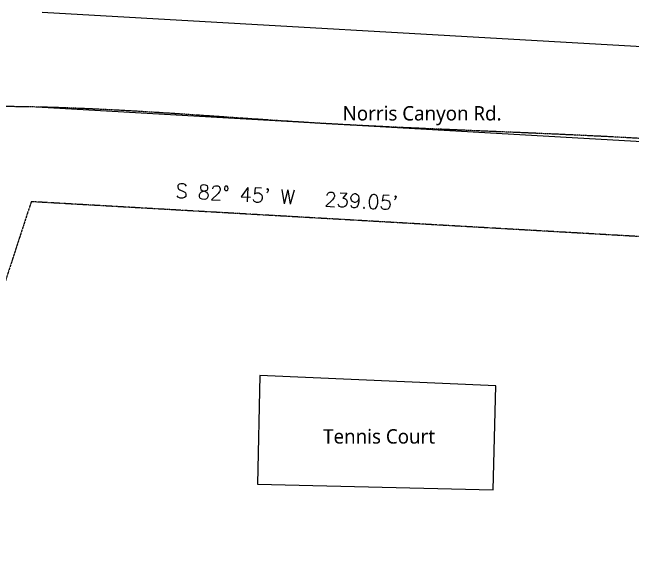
# Model space of a CAD drawing. Extents: x -13328 to 38686, y -10157 to 7853.
# Drawn here: x -9580 to -6990, y 4620 to 6943 of the extents above; entities that cross this region are included whole.
import ezdxf

# ---------------------------------------------------------------- set-up
doc = ezdxf.new("R2010")
doc.units = 0
doc.header["$LTSCALE"] = 1.5
doc.header["$MEASUREMENT"] = 0
for name, pattern in [('CENTER2', [1.125, 0.75, -0.125, 0.125, -0.125]), ('CONTINOUS', [0]), ('PHANTOM2', [1.25, 0.625, -0.125, 0.125, -0.125, 0.125, -0.125])]:
    doc.linetypes.add(name, pattern=pattern)
doc.layers.get('DEFPOINTS').update_dxf_attribs({"color": 11})
for name, color, linetype in [('00SURVEY$0$PLTEXT', 2, 'Continuous'), ('C-PROP-LINE', 7, 'PHANTOM2'), ('Outline', 6, 'CONTINOUS'), ('TEXT9', 9, 'Continuous')]:
    doc.layers.add(name, color=color, linetype=linetype)
doc.styles.add('00SURVEY$0$PROPLINE', font='simplex.shx')
doc.styles.add('LUCIDA', font='l_10646.ttf')

# ---------------------------------------------------------------- blocks, each defined once
blk = doc.blocks.new('PROPERTY BOUNDARY W RD CURVES')
at = {"layer": 'C-PROP-LINE'}
for p, q in [((3511.5, 5830.2), (642.9, 5822.4)), ((642.9, 5822.4), (-307.7, 2176))]:
    blk.add_line(p, q, dxfattribs=at)
at = {"layer": '00SURVEY$0$PLTEXT', "transparency": 33554687, "insert": (1707.5, 5936.5), "char_height": 60, "width": 1863.407, "attachment_point": 2, "rotation": 0.2174, "style": '00SURVEY$0$PROPLINE'}
blk.add_mtext("S 82%%D 45' W   239.05'", dxfattribs=at)

msp = doc.modelspace()

# ---------------------------------------------------------------- linework, layer by layer
at = {"layer": 'DEFPOINTS'}
for p, q in [((-6592.5875, 6778.7803), (-9456.4843, 6942.9792)), ((-6615.2546, 6383.4296), (-9479.1513, 6547.6285))]:
    msp.add_line(p, q, dxfattribs=at)
at = {"layer": 'Outline'}
msp.add_lwpolyline([(-8546.3815, 5426.6085), (-8557.0892, 4971.751), (-7571.7662, 4948.5556), (-7561.5319, 5383.3004)], close=True, dxfattribs=at)
at = {"layer": 'Outline', "linetype": 'CENTER2', "ltscale": 5}
msp.add_spline([(2834.0147, 4904.4358), (1672.8457, 4711.002), (1030.6841, 4658.2474), (379.7257, 4702.2096), (-438.3706, 4895.6433), (-1414.8081, 5212.1713), (-2268.0913, 5563.8691), (-3033.4072, 5774.8877), (-4018.6416, 5941.9441), (-5054.4276, 6168.3403), (-6292.7122, 6365.244), (-8316.074, 6480.9445), (-9479.1513, 6547.6285), (-10688.259, 6521.7741), (-11513.2072, 6491.825), (-13328.0487, 6447.6432)], degree=3, dxfattribs=at)

# ---------------------------------------------------------------- block references
at = {"layer": 'C-PROP-LINE', "rotation": 356.5629906977373}
msp.add_blockref('PROPERTY BOUNDARY W RD CURVES', (-10492.6324, 378.8783), dxfattribs=at)

# ---------------------------------------------------------------- texts
at = {"layer": 'TEXT9', "char_height": 60, "attachment_point": 1, "style": 'LUCIDA'}
for s, insert in [('\\pxqc;Norris Canyon Rd.', (-8309.3514, 6551.5441)), ('\\pxqc;Tennis Court', (-8488.984, 5201.9072))]:
    msp.add_mtext_dynamic_manual_height_columns(s, width=880.268011, gutter_width=1123084400416.28, heights=[394.7769], dxfattribs=dict(at, insert=insert))

doc.saveas('drawing.dxf')
